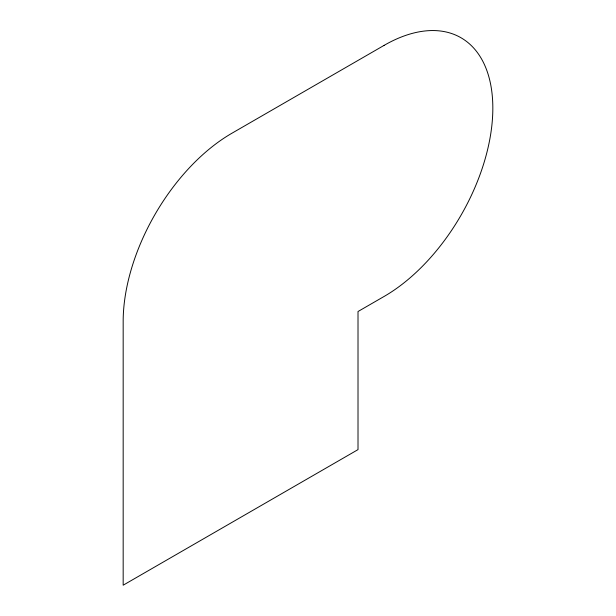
<?xml version="1.0" encoding="UTF-8"?>
<svg xmlns="http://www.w3.org/2000/svg" width="616" height="616" viewBox="0 0 616 616"><rect width="100%" height="100%" fill="white"/><g stroke="black" fill="none" stroke-linecap="round" stroke-linejoin="round"><path stroke-width="0.92" d="M384.107 45.368L231.893 133.249A153.761 88.773 -60 0 0 123.169 321.56L123.169 585.2L358.012 449.618L358.012 311.519L384.107 296.45A153.761 88.773 -60 0 0 492.831 108.139A153.761 88.773 -60 0 0 384.107 45.368"/></g></svg>
